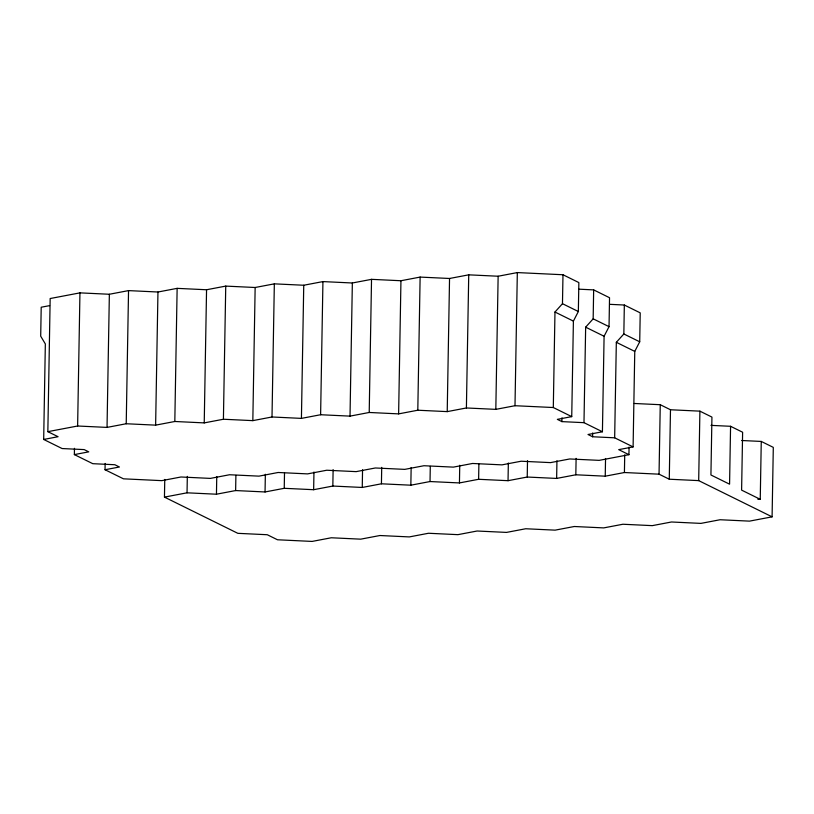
<?xml version="1.0" encoding="UTF-8"?>
<svg xmlns="http://www.w3.org/2000/svg" width="814" height="814" viewBox="0 0 814 814"><rect width="100%" height="100%" fill="white"/><g stroke="black" fill="none" stroke-linecap="round" stroke-linejoin="round"><path stroke-width="1.22" d="M74.471 448.311L74.359 454.599L88.746 451.851L84.168 449.593L62.108 448.545L43.681 439.458L45.34 343.946L40.7 336.172L41.209 307.224L49.603 305.637M43.681 439.458L58.069 436.711L47.843 431.664L50.163 298.534L79.945 292.867L109.361 294.261L128.541 290.608L157.957 292.012L177.137 288.359L206.553 289.753L225.743 286.101L255.148 287.495L274.338 283.852L303.744 285.246L322.934 281.593L352.35 282.987L371.53 279.344L400.946 280.738L420.126 277.086L449.542 278.48L468.732 274.837L498.137 276.231L517.328 272.578L562.983 274.745L578.856 282.58L578.347 311.518L573.402 321.113L571.733 416.626L557.346 419.363L561.925 421.621L583.984 422.67L602.421 431.766L604.09 336.253L609.035 326.658L609.533 297.721L593.66 289.886L578.958 289.184M47.843 431.664L77.625 426.007L79.945 292.867M629.069 447.089L628.937 454.69L599.155 460.358L569.739 458.964L550.559 462.617L521.143 461.223L501.963 464.865L472.547 463.471L453.357 467.124L423.952 465.73L404.762 469.373L375.356 467.979L356.166 471.632L326.75 470.238L307.57 473.89L278.154 472.486L258.974 476.139L229.558 474.745L210.368 478.398L180.962 476.994L161.772 480.647L123.474 478.825L105.037 469.739L105.148 463.451M77.625 426.007L107.031 427.401L109.361 294.261M107.031 427.401L126.221 423.748L128.541 290.608M126.221 423.748L155.627 425.142L157.957 292.012M741.656 440.506L761.263 441.432L773.3 447.374L772.089 516.839L749.501 521.133L720.085 519.739L700.905 523.392L671.489 521.988L652.309 525.641L622.893 524.247L603.703 527.899L574.297 526.505L555.107 530.148L525.702 528.754L506.512 532.407L477.096 531.013L457.916 534.656L428.5 533.262L409.32 536.914L379.904 535.52L360.714 539.163L331.308 537.769L312.118 541.422L277.493 539.774L267.267 534.727L237.851 533.333L164.448 497.11L164.764 479.436M155.627 425.142L174.817 421.489L177.137 288.359M164.448 497.11L187.037 492.816L187.322 476.394M174.817 421.489L204.233 422.893L206.553 289.753M187.037 492.816L216.453 494.21L216.758 476.526M204.233 422.893L223.412 419.241L225.743 286.101M216.453 494.21L235.633 490.557L235.897 475.407M223.412 419.241L252.828 420.635L255.148 287.495M235.633 490.557L265.049 491.961L265.354 474.277M252.828 420.635L272.008 416.982L274.338 283.852M265.049 491.961L284.239 488.308L284.503 473.148M272.008 416.982L301.424 418.386L303.744 285.246M284.239 488.308L313.644 489.702L313.96 472.018M301.424 418.386L320.614 414.733L322.934 281.593M313.644 489.702L332.834 486.05L333.119 469.637M320.614 414.733L350.02 416.127L352.35 282.987M332.834 486.05L362.25 487.454L362.556 469.77M350.02 416.127L369.21 412.474L371.53 279.344M362.25 487.454L381.43 483.801L381.715 467.378M369.21 412.474L398.626 413.878L400.946 280.738M381.43 483.801L410.846 485.195L411.151 467.511M398.626 413.878L417.806 410.225L420.126 277.086M410.846 485.195L430.026 481.542L430.291 466.391M417.806 410.225L447.222 411.619L449.542 278.48M430.026 481.542L459.442 482.936L459.747 465.262M447.222 411.619L466.402 407.967L468.732 274.837M459.442 482.936L478.622 479.293L478.886 464.133M466.402 407.967L495.818 409.361L498.137 276.231M478.622 479.293L508.038 480.687L508.343 463.003M495.818 409.361L514.997 405.718L517.328 272.578M508.038 480.687L527.228 477.035L527.513 460.622M571.733 416.626L553.306 407.529L554.975 312.027L562.474 303.693L562.983 274.745M527.228 477.035L556.634 478.429L556.949 460.755M561.925 421.621L561.996 417.826M556.634 478.429L575.824 474.786L576.109 458.363M583.984 422.67L585.653 327.167L593.162 318.834L593.66 289.886M609.635 304.324L624.338 305.026L640.221 312.861L639.712 341.799L634.767 351.394L633.099 446.906L614.662 437.81L592.602 436.762L592.673 432.967M575.824 474.786L605.24 476.18L605.545 458.496M614.662 437.81L616.33 342.307L623.839 333.974L624.338 305.026M605.24 476.18L624.419 472.527L624.725 454.843M772.089 516.839L698.687 480.616L669.271 479.222L659.045 474.175L660.256 404.711L634.289 403.479M669.271 479.222L670.482 409.757L660.256 404.711M698.687 480.616L699.898 411.151L670.482 409.757M710.968 425.366L730.575 426.292L729.568 484.177L710.927 474.979L711.935 417.094L699.898 411.151M757.803 499.206L760.245 499.318L761.263 441.432M105.037 469.739L119.424 466.992L114.845 464.733L92.786 463.685L74.359 454.599M602.421 431.766L588.023 434.503L592.602 436.762M633.099 446.906L618.711 449.643L628.937 454.69M514.997 405.718L553.306 407.529M624.419 472.527L659.045 474.175M562.474 303.693L578.347 311.518M593.162 318.834L609.035 326.658M623.839 333.974L639.712 341.799M554.975 312.027L573.402 321.113M585.653 327.167L604.09 336.253M616.33 342.307L634.767 351.394M730.575 426.292L742.622 432.234L741.605 490.12L760.245 499.318"/></g></svg>
